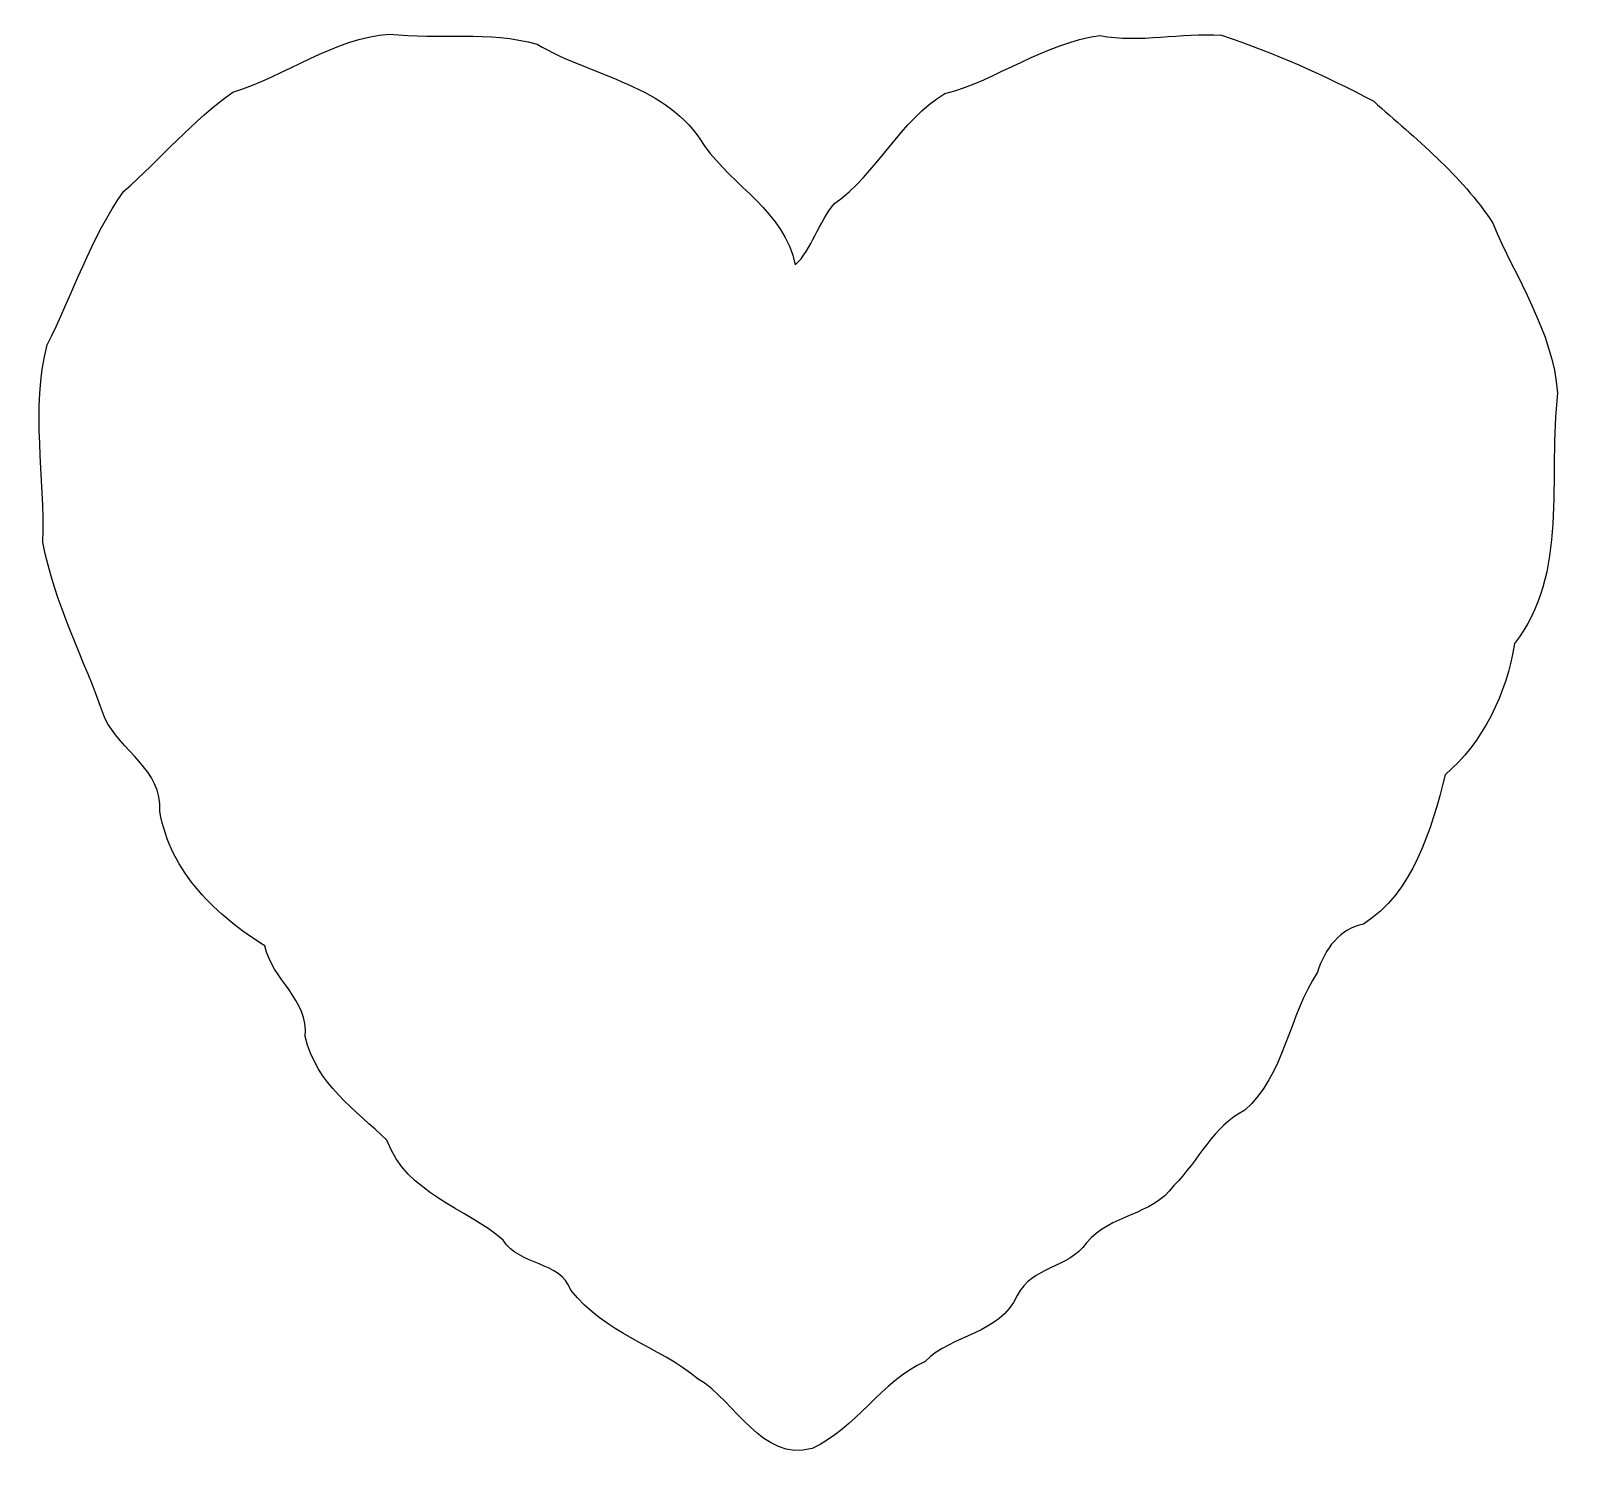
# Model space of a CAD drawing. Header units: centimetres. Extents: x -7.4 to 6.1, y 0.1 to 12.7.
import ezdxf

# ---------------------------------------------------------------- set-up
doc = ezdxf.new("R2010")
doc.units = ezdxf.units.CM
doc.header["$MEASUREMENT"] = 0
doc.layers.add('Layer 1', color=7, linetype='Continuous')

msp = doc.modelspace()

# ---------------------------------------------------------------- linework, layer by layer
at = {"layer": 'Layer 1', "color": 12}
msp.add_open_spline([(-4.27823, 12.67809), (-4.77307, 12.63933), (-5.1906, 12.31029), (-5.65957, 12.16505), (-5.65957, 12.16505), (-6.01007, 11.9192), (-6.29689, 11.57432), (-6.62017, 11.29288), (-6.62017, 11.29288), (-6.91077, 10.88491), (-7.07034, 10.37803), (-7.29727, 9.93813), (-7.29727, 9.93813), (-7.44079, 9.37064), (-7.31421, 8.77303), (-7.33346, 8.19699), (-7.33346, 8.19699), (-7.23336, 7.65696), (-6.96576, 7.16511), (-6.79208, 6.65466), (-6.79208, 6.65466), (-6.6513, 6.35704), (-6.27855, 6.19041), (-6.30198, 5.82417), (-6.30198, 5.82417), (-6.21261, 5.28638), (-5.79287, 4.89693), (-5.37606, 4.63936), (-5.37606, 4.63936), (-5.3161, 4.34154), (-4.9878, 4.16619), (-5.02017, 3.83934), (-5.02017, 3.83934), (-4.92969, 3.42718), (-4.57031, 3.18644), (-4.30085, 2.92548), (-4.30085, 2.92548), (-4.12338, 2.44888), (-3.60502, 2.33255), (-3.2754, 2.04529), (-3.2754, 2.04529), (-3.12622, 1.80981), (-2.77572, 1.86715), (-2.67823, 1.60279), (-2.67823, 1.60279), (-2.38177, 1.22603), (-1.91153, 1.10949), (-1.55627, 0.8204), (-1.55627, 0.8204), (-1.22749, 0.62354), (-0.99179, 0.08684), (-0.55193, 0.20796), (-0.55193, 0.20796), (-0.16758, 0.38036), (0.05633, 0.79949), (0.44486, 0.97592), (0.44486, 0.97592), (0.68367, 1.21594), (1.1012, 1.213), (1.25617, 1.5563), (1.25617, 1.5563), (1.39108, 1.81744), (1.70358, 1.78954), (1.86842, 2.01964), (1.86842, 2.01964), (2.07993, 2.27688), (2.4389, 2.2531), (2.63901, 2.52627), (2.63901, 2.52627), (2.85707, 2.74569), (2.98597, 3.05335), (3.26483, 3.19002), (3.26483, 3.19002), (3.61356, 3.49957), (3.65219, 4.02685), (3.90423, 4.40689), (3.90423, 4.40689), (3.96819, 4.61507), (4.104, 4.79119), (4.30988, 4.83015), (4.30988, 4.83015), (4.74287, 5.10489), (4.91128, 5.66332), (5.0292, 6.14642), (5.0292, 6.14642), (5.36277, 6.43176), (5.57433, 6.86242), (5.64145, 7.30557), (5.64145, 7.30557), (6.12418, 7.91051), (5.93278, 8.77932), (6.02147, 9.51325), (6.02147, 9.51325), (5.97825, 10.06072), (5.65326, 10.52132), (5.44993, 11.01069), (5.44993, 11.01069), (5.17331, 11.43576), (4.76864, 11.75807), (4.40035, 12.08487), (4.40035, 12.08487), (3.97017, 12.3157), (3.5148, 12.51292), (3.05822, 12.66846), (3.05822, 12.66846), (2.69976, 12.69061), (2.33925, 12.59915), (1.98602, 12.66365), (1.98602, 12.66365), (1.50021, 12.60195), (1.08516, 12.2755), (0.61976, 12.15221), (0.61976, 12.15221), (0.22344, 11.92216), (0.02113, 11.44274), (-0.35441, 11.18384), (-0.35441, 11.18384), (-0.49333, 11.0234), (-0.55524, 10.77662), (-0.69974, 10.64194), (-0.69974, 10.64194), (-0.79887, 11.11563), (-1.24564, 11.32872), (-1.50294, 11.69603), (-1.50294, 11.69603), (-1.8266, 12.23542), (-2.48801, 12.29595), (-2.97682, 12.58991), (-2.97682, 12.58991), (-3.40069, 12.70658), (-3.84689, 12.62922), (-4.27823, 12.67809)], degree=3, knots=[0, 0, 0, 0, 0.02941176, 0.02941176, 0.02941176, 0.02941176, 0.05882353, 0.05882353, 0.05882353, 0.05882353, 0.08823529, 0.08823529, 0.08823529, 0.08823529, 0.11764706, 0.11764706, 0.11764706, 0.11764706, 0.14705882, 0.14705882, 0.14705882, 0.14705882, 0.17647059, 0.17647059, 0.17647059, 0.17647059, 0.20588235, 0.20588235, 0.20588235, 0.20588235, 0.23529412, 0.23529412, 0.23529412, 0.23529412, 0.26470588, 0.26470588, 0.26470588, 0.26470588, 0.29411765, 0.29411765, 0.29411765, 0.29411765, 0.32352941, 0.32352941, 0.32352941, 0.32352941, 0.35294118, 0.35294118, 0.35294118, 0.35294118, 0.38235294, 0.38235294, 0.38235294, 0.38235294, 0.41176471, 0.41176471, 0.41176471, 0.41176471, 0.44117647, 0.44117647, 0.44117647, 0.44117647, 0.47058824, 0.47058824, 0.47058824, 0.47058824, 0.5, 0.5, 0.5, 0.5, 0.52941176, 0.52941176, 0.52941176, 0.52941176, 0.55882353, 0.55882353, 0.55882353, 0.55882353, 0.58823529, 0.58823529, 0.58823529, 0.58823529, 0.61764706, 0.61764706, 0.61764706, 0.61764706, 0.64705882, 0.64705882, 0.64705882, 0.64705882, 0.67647059, 0.67647059, 0.67647059, 0.67647059, 0.70588235, 0.70588235, 0.70588235, 0.70588235, 0.73529412, 0.73529412, 0.73529412, 0.73529412, 0.76470588, 0.76470588, 0.76470588, 0.76470588, 0.79411765, 0.79411765, 0.79411765, 0.79411765, 0.82352941, 0.82352941, 0.82352941, 0.82352941, 0.85294118, 0.85294118, 0.85294118, 0.85294118, 0.88235294, 0.88235294, 0.88235294, 0.88235294, 0.91176471, 0.91176471, 0.91176471, 0.91176471, 0.94117647, 0.94117647, 0.94117647, 0.94117647, 1, 1, 1, 1], dxfattribs=at)

doc.saveas('drawing.dxf')
